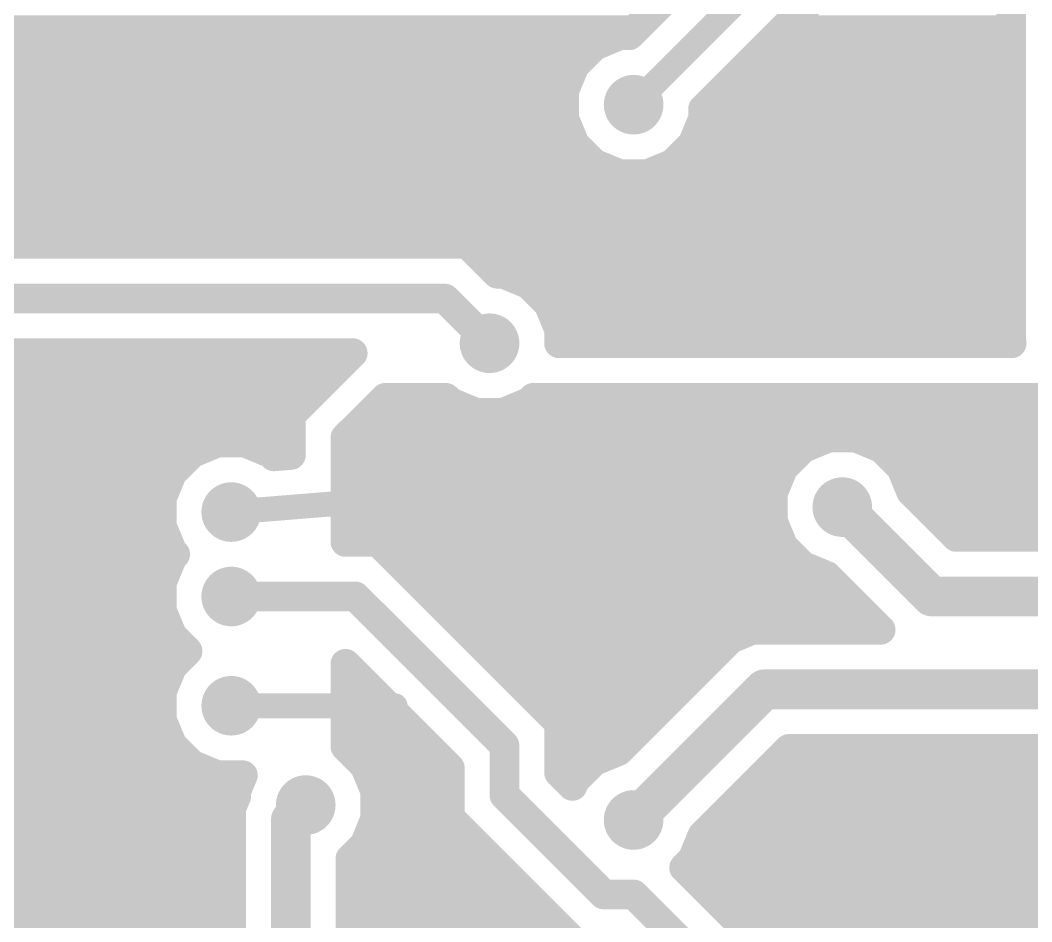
# Model space of a CAD drawing. Extents: x 0 to 81, y 1 to 51.1.
# Drawn here: x 64.44 to 74.78, y 19.23 to 28.45 of the extents above; entities that cross this region are included whole.
import ezdxf

# ---------------------------------------------------------------- set-up
doc = ezdxf.new("R2010")
doc.units = 0
doc.layers.add('16', color=175, linetype='CONTINUOUS')
doc.layers.add('18', color=82, linetype='CONTINUOUS')

# ---------------------------------------------------------------- blocks, each defined once
blk = doc.blocks.new('ROUNDV')
at = {"const_width": 0.5}
blk.add_lwpolyline([(0, -0.25, 1), (0, 0.25, 1), (0, -0.25)], format="xyb", dxfattribs=at)

msp = doc.modelspace()

# ---------------------------------------------------------------- linework, layer by layer
at = {"layer": '16'}
for points, const_width in [([(74.5744, 41.8991), (74.5744, 25.1569)], 0.3048), ([(71.7042, 29.3307), (70.6705, 28.297)], 0.3048), ([(72.2376, 29.1098), (70.7136, 27.5858)], 0.254), ([(71.4248, 27.5427), (72.771, 28.8889)], 0.3048), ([(51.9967, 28.3464), (70.7199, 28.3464)], 0.3048), ([(70.5721, 28.297), (70.3107, 28.1887)], 0.3048), ([(70.6705, 28.297), (70.5721, 28.297)], 0.3048), ([(72.2285, 28.3464), (74.5744, 28.3464)], 0.3048), ([(70.3107, 28.1887), (70.1107, 27.9887)], 0.3048), ([(51.6919, 28.0416), (70.1636, 28.0416)], 0.3048), ([(70.1107, 27.9887), (70.0024, 27.7273)], 0.3048), ([(71.9237, 28.0416), (74.5744, 28.0416)], 0.3048), ([(51.3871, 27.7368), (70.0063, 27.7368)], 0.3048), ([(70.0024, 27.7273), (70.0024, 27.4443)], 0.3048), ([(71.6189, 27.7368), (74.5744, 27.7368)], 0.3048), ([(71.4248, 27.4443), (71.4248, 27.5427)], 0.3048), ([(51.0823, 27.432), (70.0075, 27.432)], 0.3048), ([(70.0024, 27.4443), (70.1107, 27.1829)], 0.3048), ([(71.3165, 27.1829), (71.4248, 27.4443)], 0.3048), ([(71.4197, 27.432), (74.5744, 27.432)], 0.3048), ([(70.1107, 27.1829), (70.3107, 26.9829)], 0.3048), ([(71.1165, 26.9829), (71.3165, 27.1829)], 0.3048), ([(58.5489, 27.1272), (70.1664, 27.1272)], 0.3048), ([(71.2608, 27.1272), (74.5744, 27.1272)], 0.3048), ([(70.3107, 26.9829), (70.5721, 26.8746)], 0.3048), ([(70.8551, 26.8746), (71.1165, 26.9829)], 0.3048), ([(70.5721, 26.8746), (70.8551, 26.8746)], 0.3048), ([(59.121, 26.8224), (74.5744, 26.8224)], 0.3048), ([(59.2366, 26.5176), (74.5744, 26.5176)], 0.3048), ([(62.2103, 26.2128), (74.5744, 26.2128)], 0.3048), ([(69.0147, 26.162), (62.2706, 26.162)], 0.3048), ([(69.3195, 25.8572), (69.0147, 26.162)], 0.3048), ([(69.2687, 25.908), (74.5744, 25.908)], 0.3048), ([(69.3819, 25.8572), (69.3195, 25.8572)], 0.3048), ([(69.6433, 25.7489), (69.3819, 25.8572)], 0.3048), ([(69.8433, 25.5489), (69.6433, 25.7489)], 0.3048), ([(68.7832, 25.6032), (61.8236, 25.6032)], 0.3048), ([(69.2404, 25.146), (68.7832, 25.6032)], 0.3048), ([(69.789, 25.6032), (74.5744, 25.6032)], 0.3048), ([(69.9516, 25.2875), (69.8433, 25.5489)], 0.3048), ([(69.9471, 25.2984), (74.5744, 25.2984)], 0.3048), ([(69.9516, 25.146), (69.9516, 25.2875)], 0.3048), ([(74.5789, 25.146), (69.9516, 25.146)], 0.3048), ([(74.5744, 25.1569), (74.5789, 25.146)], 0.3048), ([(62.2104, 24.9936), (67.7897, 24.9936)], 0.3048), ([(62.2706, 25.0444), (67.8405, 25.0444)], 0.3048), ([(67.8405, 25.0444), (67.2084, 24.4123)], 0.3048), ([(57.6986, 24.6888), (67.4849, 24.6888)], 0.3048), ([(67.7672, 24.1808), (68.1736, 24.5872)], 0.3048), ([(68.1736, 24.5872), (68.7934, 24.5872)], 0.3048), ([(68.7934, 24.5872), (68.8375, 24.5431)], 0.3048), ([(69.6433, 24.5431), (69.6874, 24.5872)], 0.3048), ([(69.6874, 24.5872), (74.991, 24.5872)], 0.3048), ([(68.8375, 24.5431), (69.0989, 24.4348)], 0.3048), ([(69.3819, 24.4348), (69.6433, 24.5431)], 0.3048), ([(57.4926, 24.384), (67.2084, 24.384)], 0.3048), ([(67.2084, 24.4123), (67.2084, 24.0034)], 0.3048), ([(67.9704, 24.384), (75.2036, 24.384)], 0.3048), ([(69.0989, 24.4348), (69.3819, 24.4348)], 0.3048), ([(67.7672, 23.114), (67.7672, 24.1808)], 0.3048), ([(68.9864, 23.876), (69.1896, 24.0792)], 0.6096), ([(72.7057, 24.1808), (72.4443, 24.0725)], 0.3048), ([(72.9887, 24.1808), (72.7057, 24.1808)], 0.3048), ([(73.2501, 24.0725), (72.9887, 24.1808)], 0.3048), ([(57.8143, 24.0792), (66.3347, 24.0792)], 0.3048), ([(66.4573, 24.13), (66.1959, 24.0217)], 0.3048), ([(66.7403, 24.13), (66.4573, 24.13)], 0.3048), ([(67.0017, 24.0217), (66.7403, 24.13)], 0.3048), ([(66.8629, 24.0792), (67.2084, 24.0792)], 0.3048), ([(67.7672, 24.0792), (72.4605, 24.0792)], 0.3048), ([(72.4443, 24.0725), (72.2443, 23.8725)], 0.3048), ([(73.2339, 24.0792), (76.3524, 24.0792)], 0.3048), ([(73.4501, 23.8725), (73.2501, 24.0725)], 0.3048), ([(66.1959, 24.0217), (65.9959, 23.8217)], 0.3048), ([(67.0341, 23.9892), (67.0017, 24.0217)], 0.3048), ([(67.2084, 24.0034), (67.0341, 23.9892)], 0.3048), ([(68.2752, 23.876), (68.7832, 23.876)], 0.6096), ([(68.7832, 23.876), (68.9864, 23.876)], 0.6096), ([(68.4784, 23.5712), (68.7832, 23.876)], 0.254), ([(72.2443, 23.8725), (72.136, 23.6111)], 0.3048), ([(73.5517, 23.6272), (73.4501, 23.8725)], 0.3048), ([(58.136, 23.7744), (65.9763, 23.7744)], 0.3048), ([(65.9959, 23.8217), (65.8876, 23.5603)], 0.3048), ([(67.7672, 23.7744), (72.2037, 23.7744)], 0.3048), ([(73.4907, 23.7744), (76.3524, 23.7744)], 0.3048), ([(65.8876, 23.5603), (65.8876, 23.2773)], 0.3048), ([(66.5988, 23.4188), (68.4784, 23.5712)], 0.254), ([(72.136, 23.6111), (72.136, 23.3281)], 0.3048), ([(74.0141, 23.1648), (73.5517, 23.6272)], 0.3048), ([(60.1783, 23.4696), (65.8876, 23.4696)], 0.3048), ([(67.7672, 23.4696), (72.136, 23.4696)], 0.3048), ([(73.7616, 22.5552), (72.8472, 23.4696)], 0.4064), ([(73.7093, 23.4696), (76.3524, 23.4696)], 0.3048), ([(72.136, 23.3281), (72.2443, 23.0667)], 0.3048), ([(65.8876, 23.2773), (65.9959, 23.0159)], 0.3048), ([(60.4351, 23.1648), (65.9342, 23.1648)], 0.3048), ([(67.7672, 23.1648), (72.2037, 23.1648)], 0.3048), ([(75.2544, 23.1648), (74.0141, 23.1648)], 0.3048), ([(74.0141, 23.1648), (75.2545, 23.1648)], 0.3048), ([(68.1003, 23.114), (67.7672, 23.114)], 0.3048), ([(68.4276, 22.7867), (68.1003, 23.114)], 0.3048), ([(72.2443, 23.0667), (72.4443, 22.8667)], 0.3048), ([(65.9959, 22.9581), (65.8876, 22.6967)], 0.3048), ([(65.9959, 23.0159), (66.0248, 22.987)], 0.3048), ([(66.0248, 22.987), (65.9959, 22.9581)], 0.3048), ([(60.5028, 22.86), (65.9553, 22.86)], 0.3048), ([(68.3543, 22.86), (72.4604, 22.86)], 0.3048), ([(72.4443, 22.8667), (72.6896, 22.7651)], 0.3048), ([(69.9516, 21.2627), (68.4276, 22.7867)], 0.3048), ([(72.6896, 22.7651), (73.2393, 22.2154)], 0.3048), ([(65.8876, 22.6967), (65.8876, 22.4137)], 0.3048), ([(75.6412, 22.5552), (73.7616, 22.5552)], 0.4064), ([(60.4351, 22.5552), (65.8876, 22.5552)], 0.3048), ([(66.9036, 22.5552), (66.5988, 22.5552)], 0.3048), ([(67.8688, 22.5552), (66.9036, 22.5552)], 0.3048), ([(69.3928, 21.0312), (67.8688, 22.5552)], 0.3048), ([(68.6591, 22.5552), (72.8995, 22.5552)], 0.3048), ([(65.8876, 22.4137), (65.9959, 22.1523)], 0.3048), ([(60.1784, 22.2504), (65.9553, 22.2504)], 0.3048), ([(68.9639, 22.2504), (73.2043, 22.2504)], 0.3048), ([(71.9289, 22.2154), (71.7049, 22.1226)], 0.3048), ([(73.2393, 22.2154), (71.9289, 22.2154)], 0.3048), ([(65.9959, 22.1523), (66.1518, 21.9964)], 0.3048), ([(71.7049, 22.1226), (71.5334, 21.9511)], 0.3048), ([(66.1518, 21.9964), (65.9959, 21.8405)], 0.3048), ([(60.0664, 21.9456), (66.101, 21.9456)], 0.3048), ([(69.2687, 21.9456), (71.5279, 21.9456)], 0.3048), ([(71.5334, 21.9511), (70.556, 20.9737)], 0.3048), ([(65.9959, 21.8405), (65.8876, 21.5791)], 0.3048), ([(67.7672, 21.021), (67.7672, 21.8665)], 0.3048), ([(67.7672, 21.8665), (68.834, 20.7997)], 0.3048), ([(60.3882, 21.6408), (65.9132, 21.6408)], 0.3048), ([(65.8876, 21.5791), (65.8876, 21.2961)], 0.3048), ([(67.7672, 21.6408), (67.9929, 21.6408)], 0.3048), ([(69.5735, 21.6408), (71.2231, 21.6408)], 0.3048), ([(72.0502, 21.6058), (70.7136, 20.2692)], 0.4064), ([(72.0502, 21.6058), (77.505, 21.6058)], 0.4064), ([(66.5988, 21.4376), (68.2752, 21.4376)], 0.254), ([(68.2752, 21.4376), (68.2752, 21.0312)], 0.254), ([(60.7099, 21.336), (65.8876, 21.336)], 0.3048), ([(65.8876, 21.2961), (65.9959, 21.0347)], 0.3048), ([(67.7672, 21.336), (68.2977, 21.336)], 0.3048), ([(69.8783, 21.336), (70.9183, 21.336)], 0.3048), ([(69.9516, 20.7547), (69.9516, 21.2627)], 0.3048), ([(68.2752, 18.7452), (68.2752, 21.0312)], 0.4064), ([(60.9943, 21.0312), (65.9994, 21.0312)], 0.3048), ([(65.9959, 21.0347), (66.1959, 20.8347)], 0.3048), ([(67.7672, 21.0312), (68.6025, 21.0312)], 0.3048), ([(67.9637, 20.8245), (67.7672, 21.021)], 0.3048), ([(69.3928, 20.5232), (69.3928, 21.0312)], 0.3048), ([(69.9516, 21.0312), (70.6135, 21.0312)], 0.3048), ([(70.556, 20.9737), (70.3107, 20.8721)], 0.3048), ([(71.4181, 20.1116), (72.3027, 20.9962)], 0.3048), ([(72.3027, 20.9962), (76.4622, 20.9962)], 0.3048), ([(70.3107, 20.8721), (70.1107, 20.6721)], 0.3048), ([(66.1959, 20.8347), (66.4573, 20.7264)], 0.3048), ([(68.072, 20.5631), (67.9637, 20.8245)], 0.3048), ([(68.834, 20.7997), (68.834, 20.2917)], 0.3048), ([(70.0883, 20.618), (69.9516, 20.7547)], 0.3048), ([(61.008, 20.7264), (66.4573, 20.7264)], 0.3048), ([(66.4573, 20.7264), (66.7173, 20.7264)], 0.3048), ([(66.7173, 20.7264), (66.6496, 20.5631)], 0.3048), ([(68.0043, 20.7264), (68.834, 20.7264)], 0.3048), ([(69.9799, 20.7264), (70.165, 20.7264)], 0.3048), ([(70.1107, 20.6721), (70.0883, 20.618)], 0.3048), ([(72.0329, 20.7264), (76.732, 20.7264)], 0.3048), ([(66.6496, 20.5631), (66.6496, 20.5131)], 0.3048), ([(68.072, 20.2801), (68.072, 20.5631)], 0.3048), ([(66.6496, 20.5131), (66.5988, 20.3905)], 0.3048), ([(67.3608, 20.4216), (67.2084, 20.2692)], 0.4064), ([(70.4088, 19.5072), (69.3928, 20.5232)], 0.3048), ([(60.8158, 20.4216), (66.6117, 20.4216)], 0.3048), ([(66.5988, 20.3905), (66.5988, 14.56)], 0.3048), ([(68.072, 20.4216), (68.834, 20.4216)], 0.3048), ([(71.7281, 20.4216), (77.0368, 20.4216)], 0.3048), ([(67.2084, 20.2692), (67.2084, 14.1732)], 0.4064), ([(67.9637, 20.0187), (68.072, 20.2801)], 0.3048), ([(68.834, 20.2917), (69.1613, 19.9644)], 0.3048), ([(60.55, 20.1168), (66.5988, 20.1168)], 0.3048), ([(67.818, 19.873), (67.9637, 20.0187)], 0.3048), ([(68.0043, 20.1168), (69.0089, 20.1168)], 0.3048), ([(71.3165, 19.8663), (71.4181, 20.1116)], 0.3048), ([(71.4233, 20.1168), (76.9352, 20.1168)], 0.3048), ([(69.1613, 19.9644), (70.1773, 18.9484)], 0.3048), ([(60.2842, 19.812), (66.5988, 19.812)], 0.3048), ([(67.818, 15.5448), (67.818, 19.873)], 0.3048), ([(67.818, 19.812), (69.3137, 19.812)], 0.3048), ([(71.2306, 19.7804), (71.3165, 19.8663)], 0.3048), ([(71.2622, 19.812), (76.6304, 19.812)], 0.3048), ([(71.2724, 19.7387), (71.2306, 19.7804)], 0.3048), ([(72.5025, 18.5086), (71.2724, 19.7387)], 0.3048), ([(71.2724, 19.7387), (71.2724, 19.7387)], 0.3048), ([(60.08, 19.5072), (66.5988, 19.5072)], 0.3048), ([(67.818, 19.5072), (69.6185, 19.5072)], 0.3048), ([(70.7136, 19.5072), (70.4088, 19.5072)], 0.3048), ([(72.2376, 17.9832), (70.7136, 19.5072)], 0.3048), ([(71.5039, 19.5072), (76.3524, 19.5072)], 0.3048), ([(62.4135, 19.2024), (66.5988, 19.2024)], 0.3048), ([(67.818, 19.2024), (69.9233, 19.2024)], 0.3048), ([(71.8087, 19.2024), (76.3524, 19.2024)], 0.3048)]:
    msp.add_lwpolyline(points, dxfattribs=dict(at, const_width=const_width))
for points, const_width in [([(70.5721, 28.3732, 1), (70.5721, 28.2208)], 0.1524), ([(70.6013, 28.2266, 1), (70.543, 28.3674)], 0.1524), ([(70.6705, 28.2208, 1), (70.6705, 28.3732)], 0.1524), ([(70.7199, 28.2702, 1), (70.7199, 28.4226)], 0.1524), ([(72.2285, 28.4226, 1), (72.2285, 28.2702)], 0.1524), ([(74.5744, 28.2702, 1), (74.5744, 28.4226)], 0.1524), ([(70.6166, 28.3509, 1), (70.7243, 28.2431)], 0.1524), ([(70.2816, 28.2591, 1), (70.3399, 28.1183)], 0.1524), ([(70.3646, 28.1348, 1), (70.2569, 28.2426)], 0.1524), ([(70.1811, 27.9595, 1), (70.0403, 28.0178)], 0.1524), ([(70.1636, 27.9654, 1), (70.1636, 28.1178)], 0.1524), ([(71.9237, 28.1178, 1), (71.9237, 27.9654)], 0.1524), ([(74.5744, 27.9654, 1), (74.5744, 28.1178)], 0.1524), ([(70.0568, 28.0425, 1), (70.1646, 27.9348)], 0.1524), ([(70.0786, 27.7273, 1), (69.9262, 27.7273)], 0.1524), ([(69.932, 27.7564, 1), (70.0728, 27.6981)], 0.1524), ([(70.0063, 27.6606, 1), (70.0063, 27.813)], 0.1524), ([(71.6189, 27.813, 1), (71.6189, 27.6606)], 0.1524), ([(74.5744, 27.6606, 1), (74.5744, 27.813)], 0.1524), ([(70.6687, 27.6307, 1), (70.7585, 27.5409)], 0.127), ([(71.501, 27.5427, 1), (71.3486, 27.5427)], 0.1524), ([(71.3709, 27.5965, 1), (71.4787, 27.4888)], 0.1524), ([(70.0728, 27.4735, 1), (69.932, 27.4152)], 0.1524), ([(69.9262, 27.4443, 1), (70.0786, 27.4443)], 0.1524), ([(70.0075, 27.3558, 1), (70.0075, 27.5082)], 0.1524), ([(71.4197, 27.5082, 1), (71.4197, 27.3558)], 0.1524), ([(71.3486, 27.4443, 1), (71.501, 27.4443)], 0.1524), ([(71.4952, 27.4152, 1), (71.3544, 27.4735)], 0.1524), ([(74.5744, 27.3558, 1), (74.5744, 27.5082)], 0.1524), ([(70.1646, 27.2368, 1), (70.0568, 27.1291)], 0.1524), ([(71.3704, 27.1291, 1), (71.2626, 27.2368)], 0.1524), ([(70.0403, 27.1538, 1), (70.1811, 27.2121)], 0.1524), ([(70.1664, 27.051, 1), (70.1664, 27.2034)], 0.1524), ([(71.2608, 27.2034, 1), (71.2608, 27.051)], 0.1524), ([(71.2461, 27.2121, 1), (71.3869, 27.1538)], 0.1524), ([(74.5744, 27.051, 1), (74.5744, 27.2034)], 0.1524), ([(70.3399, 27.0533, 1), (70.2816, 26.9125)], 0.1524), ([(70.2569, 26.929, 1), (70.3646, 27.0368)], 0.1524), ([(71.0626, 27.0368, 1), (71.1703, 26.929)], 0.1524), ([(71.1456, 26.9125, 1), (71.0873, 27.0533)], 0.1524), ([(70.5721, 26.9508, 1), (70.5721, 26.7984)], 0.1524), ([(70.543, 26.8042, 1), (70.6013, 26.945)], 0.1524), ([(70.8259, 26.945, 1), (70.8842, 26.8042)], 0.1524), ([(70.8551, 26.7984, 1), (70.8551, 26.9508)], 0.1524), ([(74.5744, 26.7462, 1), (74.5744, 26.8986)], 0.1524), ([(74.5744, 26.4414, 1), (74.5744, 26.5938)], 0.1524), ([(69.0685, 26.2159, 1), (68.9608, 26.1081)], 0.1524), ([(69.0147, 26.0858, 1), (69.0147, 26.2382)], 0.1524), ([(74.5744, 26.1366, 1), (74.5744, 26.289)], 0.1524), ([(69.2687, 25.9842, 1), (69.2687, 25.8318)], 0.1524), ([(69.3195, 25.9334, 1), (69.3195, 25.781)], 0.1524), ([(69.2656, 25.8033, 1), (69.3733, 25.9111)], 0.1524), ([(69.411, 25.9276, 1), (69.3527, 25.7868)], 0.1524), ([(69.3819, 25.781, 1), (69.3819, 25.9334)], 0.1524), ([(74.5744, 25.8318, 1), (74.5744, 25.9842)], 0.1524), ([(69.6971, 25.8028, 1), (69.5894, 25.695)], 0.1524), ([(69.6141, 25.6785, 1), (69.6724, 25.8193)], 0.1524), ([(68.8371, 25.6571, 1), (68.7293, 25.5493)], 0.1524), ([(68.7832, 25.527, 1), (68.7832, 25.6794)], 0.1524), ([(69.789, 25.6794, 1), (69.789, 25.527)], 0.1524), ([(69.9137, 25.578, 1), (69.7729, 25.5197)], 0.1524), ([(69.7894, 25.495, 1), (69.8972, 25.6027)], 0.1524), ([(74.5744, 25.527, 1), (74.5744, 25.6794)], 0.1524), ([(69.9471, 25.3746, 1), (69.9471, 25.2222)], 0.1524), ([(74.5744, 25.2222, 1), (74.5744, 25.3746)], 0.1524), ([(70.0278, 25.2875, 1), (69.8754, 25.2875)], 0.1524), ([(69.8812, 25.2583, 1), (70.022, 25.3166)], 0.1524), ([(69.1865, 25.0921, 1), (69.2943, 25.1999)], 0.1524), ([(69.9516, 25.2222, 1), (69.9516, 25.0698)], 0.1524), ([(74.6448, 25.1861, 1), (74.504, 25.1278)], 0.1524), ([(74.5085, 25.1168, 1), (74.6493, 25.1752)], 0.1524), ([(74.5789, 25.0698, 1), (74.5789, 25.2222)], 0.1524), ([(67.8944, 24.9905, 1), (67.7867, 25.0983)], 0.1524), ([(67.7897, 24.9174, 1), (67.7897, 25.0698)], 0.1524), ([(67.8405, 24.9682, 1), (67.8405, 25.1206)], 0.1524), ([(69.8754, 25.146, 1), (70.0278, 25.146)], 0.1524), ([(74.4982, 25.1569, 1), (74.6506, 25.1569)], 0.1524), ([(67.4849, 24.6126, 1), (67.4849, 24.765)], 0.1524), ([(68.1736, 24.6634, 1), (68.1736, 24.511)], 0.1524), ([(68.2275, 24.5333, 1), (68.1197, 24.6411)], 0.1524), ([(68.8473, 24.6411, 1), (68.7395, 24.5333)], 0.1524), ([(68.7934, 24.511, 1), (68.7934, 24.6634)], 0.1524), ([(69.6874, 24.6634, 1), (69.6874, 24.511)], 0.1524), ([(69.7413, 24.5333, 1), (69.6335, 24.6411)], 0.1524), ([(68.8667, 24.6135, 1), (68.8084, 24.4727)], 0.1524), ([(68.7837, 24.4892, 1), (68.8914, 24.597)], 0.1524), ([(69.5894, 24.597, 1), (69.6971, 24.4892)], 0.1524), ([(69.6724, 24.4727, 1), (69.6141, 24.6135)], 0.1524), ([(67.2846, 24.4123, 1), (67.1322, 24.4123)], 0.1524), ([(67.1545, 24.4661, 1), (67.2623, 24.3584)], 0.1524), ([(67.2084, 24.3078, 1), (67.2084, 24.4602)], 0.1524), ([(67.9704, 24.4602, 1), (67.9704, 24.3078)], 0.1524), ([(69.0989, 24.511, 1), (69.0989, 24.3586)], 0.1524), ([(69.0698, 24.3644, 1), (69.1281, 24.5052)], 0.1524), ([(69.3527, 24.5052, 1), (69.411, 24.3644)], 0.1524), ([(69.3819, 24.3586, 1), (69.3819, 24.511)], 0.1524), ([(67.8434, 24.1808, 1), (67.691, 24.1808)], 0.1524), ([(67.7133, 24.2347, 1), (67.8211, 24.1269)], 0.1524), ([(69.2974, 23.9714, 1), (69.0818, 24.187)], 0.3048), ([(72.7057, 24.257, 1), (72.7057, 24.1046)], 0.1524), ([(72.7349, 24.1104, 1), (72.6766, 24.2512)], 0.1524), ([(73.0178, 24.2512, 1), (72.9595, 24.1104)], 0.1524), ([(72.9887, 24.1046, 1), (72.9887, 24.257)], 0.1524), ([(66.3347, 24.003, 1), (66.3347, 24.1554)], 0.1524), ([(66.4573, 24.2062, 1), (66.4573, 24.0538)], 0.1524), ([(66.4865, 24.0596, 1), (66.4282, 24.2004)], 0.1524), ([(66.7694, 24.2004, 1), (66.7111, 24.0596)], 0.1524), ([(66.7403, 24.0538, 1), (66.7403, 24.2062)], 0.1524), ([(66.8629, 24.1554, 1), (66.8629, 24.003)], 0.1524), ([(67.2084, 24.003, 1), (67.2084, 24.1554)], 0.1524), ([(67.7672, 24.1554, 1), (67.7672, 24.003)], 0.1524), ([(72.4152, 24.1429, 1), (72.4735, 24.0021)], 0.1524), ([(72.4982, 24.0186, 1), (72.3905, 24.1264)], 0.1524), ([(72.4605, 24.003, 1), (72.4605, 24.1554)], 0.1524), ([(73.2339, 24.1554, 1), (73.2339, 24.003)], 0.1524), ([(73.3039, 24.1264, 1), (73.1962, 24.0186)], 0.1524), ([(73.2209, 24.0021, 1), (73.2792, 24.1429)], 0.1524), ([(66.1668, 24.0921, 1), (66.2251, 23.9513)], 0.1524), ([(66.2498, 23.9678, 1), (66.1421, 24.0756)], 0.1524), ([(67.0555, 24.0756, 1), (66.9478, 23.9678)], 0.1524), ([(67.028, 24.0652, 1), (67.0403, 23.9133)], 0.1524), ([(66.9725, 23.9513, 1), (67.0308, 24.0921)], 0.1524), ([(66.9803, 23.9354, 1), (67.088, 24.0431)], 0.1524), ([(67.2146, 23.9274, 1), (67.2022, 24.0793)], 0.1524), ([(68.2752, 24.0284, 1), (68.2752, 23.7236)], 0.3048), ([(68.7832, 24.0284, 1), (68.7832, 23.7236)], 0.3048), ([(68.7832, 23.7236, 1), (68.7832, 24.0284)], 0.3048), ([(68.8786, 23.9838, 1), (69.0942, 23.7682)], 0.3048), ([(68.9864, 23.7236, 1), (68.9864, 24.0284)], 0.3048), ([(67.1322, 24.0034, 1), (67.2846, 24.0034)], 0.1524), ([(68.8281, 23.8311, 1), (68.7383, 23.9209)], 0.127), ([(72.1904, 23.9263, 1), (72.2982, 23.8186)], 0.1524), ([(72.3147, 23.8433, 1), (72.1739, 23.9016)], 0.1524), ([(73.5205, 23.9016, 1), (73.3797, 23.8433)], 0.1524), ([(73.3962, 23.8186, 1), (73.504, 23.9263)], 0.1524), ([(65.942, 23.8755, 1), (66.0498, 23.7678)], 0.1524), ([(66.0663, 23.7925, 1), (65.9255, 23.8508)], 0.1524), ([(65.9763, 23.6982, 1), (65.9763, 23.8506)], 0.1524), ([(67.7672, 23.8506, 1), (67.7672, 23.6982)], 0.1524), ([(72.2037, 23.6982, 1), (72.2037, 23.8506)], 0.1524), ([(73.4907, 23.8506, 1), (73.4907, 23.6982)], 0.1524), ([(65.9638, 23.5603, 1), (65.8114, 23.5603)], 0.1524), ([(68.4835, 23.5079, 1), (68.4733, 23.6345)], 0.127), ([(72.2122, 23.6111, 1), (72.0598, 23.6111)], 0.1524), ([(72.0656, 23.6402, 1), (72.2064, 23.5819)], 0.1524), ([(73.6056, 23.6811, 1), (73.4978, 23.5733)], 0.1524), ([(73.4813, 23.598, 1), (73.6221, 23.6563)], 0.1524), ([(65.8172, 23.5894, 1), (65.958, 23.5311)], 0.1524), ([(65.8876, 23.3934, 1), (65.8876, 23.5458)], 0.1524), ([(67.7672, 23.5458, 1), (67.7672, 23.3934)], 0.1524), ([(68.4335, 23.6161, 1), (68.5233, 23.5263)], 0.127), ([(72.136, 23.3934, 1), (72.136, 23.5458)], 0.1524), ([(72.919, 23.5414, 1), (72.7754, 23.3978)], 0.2032), ([(73.7093, 23.5458, 1), (73.7093, 23.3934)], 0.1524), ([(66.5937, 23.4821, 1), (66.6039, 23.3555)], 0.127), ([(72.2064, 23.3573, 1), (72.0656, 23.299)], 0.1524), ([(65.958, 23.3065, 1), (65.8172, 23.2482)], 0.1524), ([(72.0598, 23.3281, 1), (72.2122, 23.3281)], 0.1524), ([(65.8114, 23.2773, 1), (65.9638, 23.2773)], 0.1524), ([(65.9342, 23.0886, 1), (65.9342, 23.241)], 0.1524), ([(67.7672, 23.241, 1), (67.7672, 23.0886)], 0.1524), ([(72.2037, 23.0886, 1), (72.2037, 23.241)], 0.1524), ([(74.0141, 23.241, 1), (74.0141, 23.0886)], 0.1524), ([(74.0141, 23.241, 1), (74.0141, 23.0886)], 0.1524), ([(73.9602, 23.1109, 1), (74.068, 23.2187)], 0.1524), ([(67.7672, 23.1902, 1), (67.7672, 23.0378)], 0.1524), ([(67.691, 23.114, 1), (67.8434, 23.114)], 0.1524), ([(68.1541, 23.1679, 1), (68.0464, 23.0601)], 0.1524), ([(68.1003, 23.0378, 1), (68.1003, 23.1902)], 0.1524), ([(72.2982, 23.1206, 1), (72.1904, 23.0129)], 0.1524), ([(72.1739, 23.0376, 1), (72.3147, 23.0959)], 0.1524), ([(66.0498, 23.0698, 1), (65.942, 22.9621)], 0.1524), ([(65.942, 23.0119, 1), (66.0498, 22.9042)], 0.1524), ([(65.9255, 22.9868, 1), (66.0663, 23.0451)], 0.1524), ([(66.0663, 22.9289, 1), (65.9255, 22.9872)], 0.1524), ([(66.0787, 22.9331, 1), (65.9709, 23.0409)], 0.1524), ([(65.9709, 22.9331, 1), (66.0787, 23.0409)], 0.1524), ([(65.9553, 22.7838, 1), (65.9553, 22.9362)], 0.1524), ([(68.3543, 22.9362, 1), (68.3543, 22.7838)], 0.1524), ([(72.4735, 22.9371, 1), (72.4152, 22.7963)], 0.1524), ([(72.3905, 22.8128, 1), (72.4982, 22.9206)], 0.1524), ([(72.4604, 22.7838, 1), (72.4604, 22.9362)], 0.1524), ([(68.4815, 22.8405, 1), (68.3737, 22.7328)], 0.1524), ([(68.3737, 22.7328, 1), (68.4815, 22.8405)], 0.1524), ([(72.7435, 22.819, 1), (72.6357, 22.7112)], 0.1524), ([(72.6605, 22.6947, 1), (72.7188, 22.8355)], 0.1524), ([(65.9638, 22.6967, 1), (65.8114, 22.6967)], 0.1524), ([(65.8172, 22.7258, 1), (65.958, 22.6675)], 0.1524), ([(73.7616, 22.6568, 1), (73.7616, 22.4536)], 0.2032), ([(65.8876, 22.479, 1), (65.8876, 22.6314)], 0.1524), ([(66.5988, 22.6314, 1), (66.5988, 22.479)], 0.1524), ([(66.9036, 22.6314, 1), (66.9036, 22.479)], 0.1524), ([(66.9036, 22.479, 1), (66.9036, 22.6314)], 0.1524), ([(67.9227, 22.6091, 1), (67.8149, 22.5013)], 0.1524), ([(67.8688, 22.479, 1), (67.8688, 22.6314)], 0.1524), ([(68.6591, 22.6314, 1), (68.6591, 22.479)], 0.1524), ([(72.8995, 22.479, 1), (72.8995, 22.6314)], 0.1524), ([(73.6898, 22.4834, 1), (73.8334, 22.627)], 0.2032), ([(65.958, 22.4429, 1), (65.8172, 22.3846)], 0.1524), ([(65.8114, 22.4137, 1), (65.9638, 22.4137)], 0.1524), ([(65.9553, 22.1742, 1), (65.9553, 22.3266)], 0.1524), ([(68.9639, 22.3266, 1), (68.9639, 22.1742)], 0.1524), ([(71.9289, 22.2916, 1), (71.9289, 22.1392)], 0.1524), ([(71.9581, 22.145, 1), (71.8998, 22.2858)], 0.1524), ([(73.1854, 22.1615, 1), (73.2932, 22.2693)], 0.1524), ([(73.2043, 22.1742, 1), (73.2043, 22.3266)], 0.1524), ([(73.2393, 22.1392, 1), (73.2393, 22.2916)], 0.1524), ([(66.0498, 22.2062, 1), (65.942, 22.0985)], 0.1524), ([(65.9255, 22.1232, 1), (66.0663, 22.1815)], 0.1524), ([(71.6757, 22.193, 1), (71.734, 22.0522)], 0.1524), ([(71.7588, 22.0687, 1), (71.651, 22.1765)], 0.1524), ([(66.2057, 21.9425, 1), (66.0979, 22.0503)], 0.1524), ([(66.0979, 21.9425, 1), (66.2057, 22.0503)], 0.1524), ([(66.101, 21.8694, 1), (66.101, 22.0218)], 0.1524), ([(69.2687, 22.0218, 1), (69.2687, 21.8694)], 0.1524), ([(71.4795, 22.005, 1), (71.5873, 21.8972)], 0.1524), ([(71.5873, 21.8972, 1), (71.4795, 22.005)], 0.1524), ([(71.5279, 21.8694, 1), (71.5279, 22.0218)], 0.1524), ([(65.942, 21.8943, 1), (66.0498, 21.7866)], 0.1524), ([(66.0663, 21.8113, 1), (65.9255, 21.8696)], 0.1524), ([(67.8434, 21.8665, 1), (67.691, 21.8665)], 0.1524), ([(67.8211, 21.9204, 1), (67.7133, 21.8127)], 0.1524), ([(65.9638, 21.5791, 1), (65.8114, 21.5791)], 0.1524), ([(65.9132, 21.5646, 1), (65.9132, 21.717)], 0.1524), ([(67.7672, 21.717, 1), (67.7672, 21.5646)], 0.1524), ([(67.9929, 21.5646, 1), (67.9929, 21.717)], 0.1524), ([(69.5735, 21.717, 1), (69.5735, 21.5646)], 0.1524), ([(71.2231, 21.5646, 1), (71.2231, 21.717)], 0.1524), ([(72.0502, 21.7074, 1), (72.0502, 21.5042)], 0.2032), ([(72.122, 21.534, 1), (71.9784, 21.6776)], 0.2032), ([(65.8172, 21.6082, 1), (65.958, 21.5499)], 0.1524), ([(66.5988, 21.5011, 1), (66.5988, 21.3741)], 0.127), ([(68.3387, 21.4376, 1), (68.2117, 21.4376)], 0.127), ([(68.2752, 21.3741, 1), (68.2752, 21.5011)], 0.127), ([(65.958, 21.3253, 1), (65.8172, 21.267)], 0.1524), ([(65.8876, 21.2598, 1), (65.8876, 21.4122)], 0.1524), ([(67.7672, 21.4122, 1), (67.7672, 21.2598)], 0.1524), ([(68.2977, 21.2598, 1), (68.2977, 21.4122)], 0.1524), ([(69.8783, 21.4122, 1), (69.8783, 21.2598)], 0.1524), ([(70.0278, 21.2627, 1), (69.8754, 21.2627)], 0.1524), ([(70.9183, 21.2598, 1), (70.9183, 21.4122)], 0.1524), ([(65.8114, 21.2961, 1), (65.9638, 21.2961)], 0.1524), ([(69.8977, 21.2088, 1), (70.0055, 21.3165)], 0.1524), ([(68.3768, 21.0312, 1), (68.1736, 21.0312)], 0.2032), ([(66.0498, 21.0886, 1), (65.942, 20.9809)], 0.1524), ([(65.9255, 21.0056, 1), (66.0663, 21.0639)], 0.1524), ([(65.9994, 20.955, 1), (65.9994, 21.1074)], 0.1524), ([(67.7672, 21.1074, 1), (67.7672, 20.955)], 0.1524), ([(67.8211, 21.0749, 1), (67.7133, 20.9671)], 0.1524), ([(68.6025, 20.955, 1), (68.6025, 21.1074)], 0.1524), ([(69.469, 21.0312, 1), (69.3166, 21.0312)], 0.1524), ([(69.3389, 20.9773, 1), (69.4467, 21.0851)], 0.1524), ([(69.9516, 21.1074, 1), (69.9516, 20.955)], 0.1524), ([(70.5021, 21.0276, 1), (70.6099, 20.9198)], 0.1524), ([(70.5852, 20.9033, 1), (70.5269, 21.0441)], 0.1524), ([(70.6135, 20.955, 1), (70.6135, 21.1074)], 0.1524), ([(72.3027, 21.0724, 1), (72.3027, 20.92)], 0.1524), ([(72.3566, 20.9423, 1), (72.2488, 21.0501)], 0.1524), ([(67.691, 21.021, 1), (67.8434, 21.021)], 0.1524), ([(68.2117, 21.0312, 1), (68.3387, 21.0312)], 0.127), ([(70.2816, 20.9425, 1), (70.3399, 20.8017)], 0.1524), ([(70.3646, 20.8182, 1), (70.2569, 20.926)], 0.1524), ([(66.2251, 20.9051, 1), (66.1668, 20.7643)], 0.1524), ([(66.1421, 20.7808, 1), (66.2498, 20.8886)], 0.1524), ([(68.0341, 20.8536, 1), (67.8933, 20.7953)], 0.1524), ([(67.9098, 20.7706, 1), (68.0176, 20.8783)], 0.1524), ([(68.9102, 20.7997, 1), (68.7578, 20.7997)], 0.1524), ([(68.7801, 20.7459, 1), (68.8879, 20.8536)], 0.1524), ([(70.0055, 20.8085, 1), (69.8977, 20.7008)], 0.1524), ([(66.4573, 20.8026, 1), (66.4573, 20.6502)], 0.1524), ([(66.4282, 20.656, 1), (66.4865, 20.7968)], 0.1524), ([(66.4573, 20.6502, 1), (66.4573, 20.8026)], 0.1524), ([(66.7877, 20.6972, 1), (66.6469, 20.7556)], 0.1524), ([(66.7173, 20.6502, 1), (66.7173, 20.8026)], 0.1524), ([(68.0043, 20.8026, 1), (68.0043, 20.6502)], 0.1524), ([(68.834, 20.6502, 1), (68.834, 20.8026)], 0.1524), ([(69.8754, 20.7547, 1), (70.0278, 20.7547)], 0.1524), ([(69.9799, 20.8026, 1), (69.9799, 20.6502)], 0.1524), ([(70.0568, 20.7259, 1), (70.1646, 20.6182)], 0.1524), ([(70.1811, 20.6429, 1), (70.0403, 20.7012)], 0.1524), ([(70.165, 20.6502, 1), (70.165, 20.8026)], 0.1524), ([(72.0329, 20.8026, 1), (72.0329, 20.6502)], 0.1524), ([(66.7258, 20.5631, 1), (66.5734, 20.5631)], 0.1524), ([(68.1482, 20.5631, 1), (67.9958, 20.5631)], 0.1524), ([(70.0179, 20.6471, 1), (70.1587, 20.5888)], 0.1524), ([(70.0344, 20.5641, 1), (70.1422, 20.6719)], 0.1524), ([(66.5792, 20.5922, 1), (66.72, 20.5339)], 0.1524), ([(66.5734, 20.5131, 1), (66.7258, 20.5131)], 0.1524), ([(66.72, 20.4839, 1), (66.5792, 20.5423)], 0.1524), ([(67.4326, 20.3498, 1), (67.289, 20.4934)], 0.2032), ([(68.0016, 20.5339, 1), (68.1424, 20.5922)], 0.1524), ([(69.4467, 20.5771, 1), (69.3389, 20.4693)], 0.1524), ([(69.3166, 20.5232, 1), (69.469, 20.5232)], 0.1524), ([(66.675, 20.3905, 1), (66.5226, 20.3905)], 0.1524), ([(66.5284, 20.4196, 1), (66.6692, 20.3613)], 0.1524), ([(66.6117, 20.3454, 1), (66.6117, 20.4978)], 0.1524), ([(68.072, 20.4978, 1), (68.072, 20.3454)], 0.1524), ([(68.834, 20.3454, 1), (68.834, 20.4978)], 0.1524), ([(71.7281, 20.4978, 1), (71.7281, 20.3454)], 0.1524), ([(67.31, 20.2692, 1), (67.1068, 20.2692)], 0.2032), ([(67.1366, 20.341, 1), (67.2802, 20.1974)], 0.2032), ([(68.1424, 20.251, 1), (68.0016, 20.3093)], 0.1524), ([(68.8879, 20.3456, 1), (68.7801, 20.2379)], 0.1524), ([(70.6418, 20.341, 1), (70.7854, 20.1974)], 0.2032), ([(67.9958, 20.2801, 1), (68.1482, 20.2801)], 0.1524), ([(68.7578, 20.2917, 1), (68.9102, 20.2917)], 0.1524), ([(66.5988, 20.0406, 1), (66.5988, 20.193)], 0.1524), ([(68.0176, 19.9649, 1), (67.9098, 20.0726)], 0.1524), ([(68.0043, 20.193, 1), (68.0043, 20.0406)], 0.1524), ([(69.0089, 20.0406, 1), (69.0089, 20.193)], 0.1524), ([(71.3642, 20.1655, 1), (71.472, 20.0577)], 0.1524), ([(71.4233, 20.193, 1), (71.4233, 20.0406)], 0.1524), ([(71.4885, 20.0825, 1), (71.3477, 20.1408)], 0.1524), ([(67.8933, 20.0479, 1), (68.0341, 19.9896)], 0.1524), ([(69.2152, 20.0183, 1), (69.1075, 19.9105)], 0.1524), ([(69.1075, 19.9105, 1), (69.2152, 20.0183)], 0.1524), ([(66.5988, 19.7358, 1), (66.5988, 19.8882)], 0.1524), ([(67.8942, 19.873, 1), (67.7418, 19.873)], 0.1524), ([(67.7641, 19.9269, 1), (67.8719, 19.8191)], 0.1524), ([(67.818, 19.8882, 1), (67.818, 19.7358)], 0.1524), ([(69.3137, 19.7358, 1), (69.3137, 19.8882)], 0.1524), ([(71.2622, 19.8882, 1), (71.2622, 19.7358)], 0.1524), ([(71.2461, 19.8955, 1), (71.3869, 19.8372)], 0.1524), ([(71.3704, 19.8125, 1), (71.2626, 19.9202)], 0.1524), ([(71.2845, 19.8343, 1), (71.1767, 19.7266)], 0.1524), ([(71.1767, 19.8343, 1), (71.2845, 19.7266)], 0.1524), ([(71.3486, 19.7387, 1), (71.1962, 19.7387)], 0.1524), ([(71.3263, 19.7925, 1), (71.2185, 19.6848)], 0.1524), ([(71.2185, 19.6848, 1), (71.3263, 19.7925)], 0.1524), ([(71.1962, 19.7387, 1), (71.3486, 19.7387)], 0.1524), ([(66.5988, 19.431, 1), (66.5988, 19.5834)], 0.1524), ([(67.818, 19.5834, 1), (67.818, 19.431)], 0.1524), ([(69.6185, 19.431, 1), (69.6185, 19.5834)], 0.1524), ([(70.4088, 19.5834, 1), (70.4088, 19.431)], 0.1524), ([(70.7675, 19.5611, 1), (70.6597, 19.4533)], 0.1524), ([(70.7136, 19.431, 1), (70.7136, 19.5834)], 0.1524), ([(71.5039, 19.5834, 1), (71.5039, 19.431)], 0.1524), ([(70.3549, 19.4533, 1), (70.4627, 19.5611)], 0.1524), ([(66.5988, 19.1262, 1), (66.5988, 19.2786)], 0.1524), ([(67.818, 19.2786, 1), (67.818, 19.1262)], 0.1524), ([(69.9233, 19.1262, 1), (69.9233, 19.2786)], 0.1524), ([(71.8087, 19.2786, 1), (71.8087, 19.1262)], 0.1524)]:
    msp.add_lwpolyline(points, format="xyb", dxfattribs=dict(at, const_width=const_width))

# ---------------------------------------------------------------- block references
at = {"layer": '18'}
for p, xscale, yscale in [((70.7136, 27.5858), 0.6096, 0.6096), ((71.628, 26.8224), 0.6048, 0.6048), ((72.2376, 25.908), 0.6048, 0.6048), ((69.2404, 25.146), 0.6096, 0.6096), ((68.2752, 23.876), 0.6096, 0.6096), ((66.5988, 23.4188), 0.6096, 0.6096), ((72.8472, 23.4696), 0.6096, 0.6096), ((66.5988, 22.5552), 0.6096, 0.6096), ((66.5988, 21.4376), 0.6096, 0.6096), ((68.2752, 21.0312), 0.6096, 0.6096), ((67.3608, 20.4216), 0.6096, 0.6096), ((65.1397, 20.3242), 0.6048, 0.6048), ((66.1557, 20.3242), 0.6048, 0.6048), ((70.7136, 20.2692), 0.6096, 0.6096)]:
    msp.add_blockref('ROUNDV', p, dxfattribs=dict(at, xscale=xscale, yscale=yscale))

doc.saveas('drawing.dxf')
